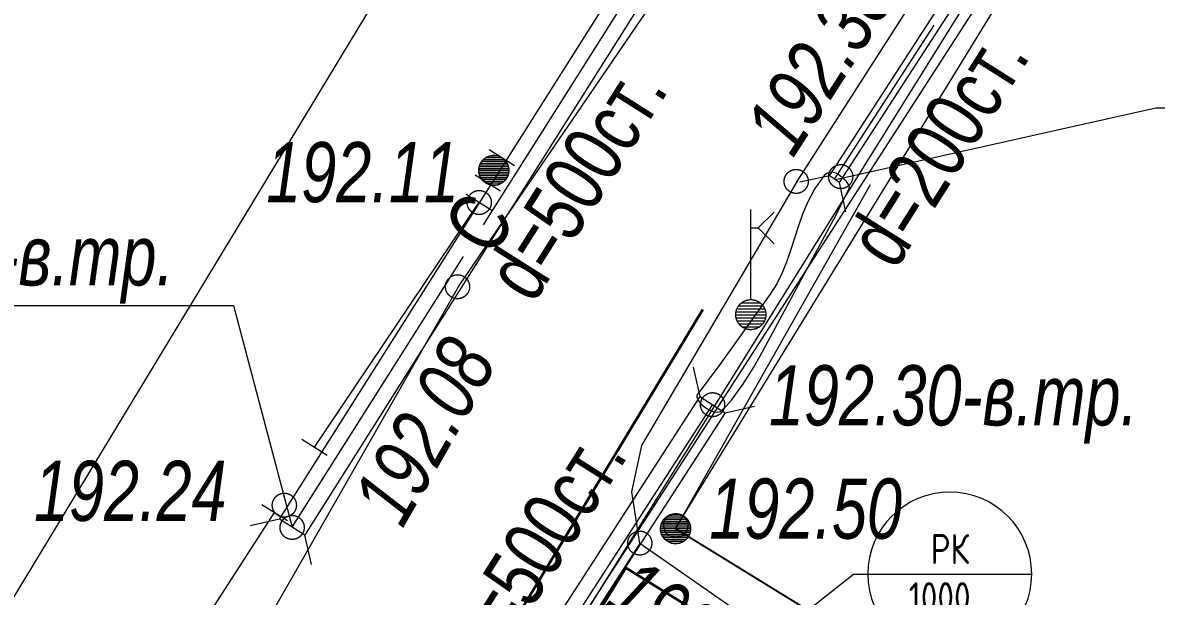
# Model space of a CAD drawing. Header units: millimetres. Extents: x -38151500 to -27467627, y -20617104 to -20349562.
# Drawn here: x -29072302 to -29053454, y -20466974 to -20457442 of the extents above; entities that cross this region are included whole.
import ezdxf
from ezdxf.xclip import XClip

# ---------------------------------------------------------------- set-up
doc = ezdxf.new("R2010")
doc.units = ezdxf.units.MM
doc.header["$MEASUREMENT"] = 0
doc.header["$XCLIPFRAME"] = 0
doc.layers.add('!!! ПОДОСНОВА', color=7, linetype='Continuous')
doc.layers.add('Дренаж выноски', color=7, linetype='Continuous')
doc.layers.add('Дренаж выноски_Ном._пера__21', color=7, linetype='Continuous', lineweight=15, true_color=0xfb5f00)
doc.layers.add('Новый_ГП_Дороги_проезды_Ном._пера__251', color=7, linetype='Continuous', lineweight=40, true_color=0x656565)
for name, color, linetype, lineweight in [('Новый_ГП_Граница участка_Ном._пера__1', 1, 'Continuous', 40), ('Чертеж_1_Новофедоровское_снт 28_07$0$tp_отметки_новые_Ном._пера__253', 252, 'Continuous', 18), ('Чертеж_1_Новофедоровское_снт 28_07$0$tp_трубы под дорогой_Ном._пера__253', 252, 'Continuous', 18), ('Чертеж_1_Новофедоровское_снт 28_07$0$U_ТЕКСТ_БЕЛЫЙ_Ном._пера__253', 252, 'Continuous', 18), ('Чертеж_1_Новый_ГП_Топография_Ном._пера__253', 252, 'Continuous', 18), ('Чертеж_1_Новый_Новофедоровское_снт 28_07$0$tp_Дороги_Ном._пера__253', 252, 'Continuous', 18), ('Чертеж_1_Новый_Новофедоровское_снт 28_07$0$tp_канавы_Ном._пера__253', 252, 'Continuous', 18), ('Чертеж_1_Новый_Новофедоровское_снт 28_07$0$tp_ЛЭП нн_Ном._пера__253', 252, 'Continuous', 18), ('Чертеж_1_Новый_Новофедоровское_снт 28_07$0$tp_Ограждения ДЕР_Ном._пера__253', 252, 'Continuous', 18), ('Чертеж_1_Новый_Новофедоровское_снт 28_07$0$tp_Ограждения мет_Ном._пера__253', 252, 'Continuous', 18), ('Чертеж_1_Новый_Новофедоровское_снт 28_07$0$tp_Ограждения рабица_Ном._пера__253', 252, 'Continuous', 18), ('Чертеж_1_Новый_Новофедоровское_снт 28_07$0$tp_Ограждения_Ном._пера__253', 252, 'Continuous', 18), ('Чертеж_1_Новый_Новофедоровское_снт 28_07$0$tp_Ограждения_Ном._пера__7', 7, 'Continuous', 18), ('Чертеж_1_Новый_Новофедоровское_снт 28_07$0$tp_отметки_новые_Ном._пера__253', 252, 'Continuous', 18), ('Чертеж_1_Новый_Новофедоровское_снт 28_07$0$tp_отметки_новые_Ном._пера__7', 7, 'Continuous', 18), ('Чертеж_1_Новый_Новофедоровское_снт 28_07$0$tp_сооружения_Ном._пера__7', 7, 'Continuous', 18), ('Чертеж_1_Новый_Новофедоровское_снт 28_07$0$tp_трубы под дорогой_Ном._пера__253', 252, 'Continuous', 18), ('Чертеж_1_Новый_Новофедоровское_снт 28_07$0$U_Водосток_Ном._пера__253', 252, 'Continuous', 18), ('Чертеж_1_Новый_Новофедоровское_снт 28_07$0$U_Газопровод_Ном._пера__253', 252, 'Continuous', 18)]:
    doc.layers.add(name, color=color, linetype=linetype, lineweight=lineweight)
doc.styles.add('РЎР“Р•РќР•Р\xa0РР\xa0_РЎРўРР›Р¬_1', font='arial.ttf', dxfattribs={"width": 0.75})
doc.styles.add('РЎР“Р•РќР•Р\xa0РР\xa0_РЎРўРР›Р¬_3', font='arial.ttf', dxfattribs={"width": 0.749999})
doc.styles.add('РЎР“Р•РќР•Р\xa0РР\xa0_РЎРўРР›Р¬_7', font='')
doc.styles.get('РЎР“Р•РќР•Р\xa0РР\xa0_РЎРўРР›Р¬_7').set_extended_font_data('GOST_type_A')

# ---------------------------------------------------------------- blocks, each defined once
blk = doc.blocks.new('Чертеж_6_1', base_point=(9028958, 0))
at = {"layer": 'Чертеж_1_Новый_ГП_Топография_Ном._пера__253', "color": 252, "lineweight": 18, "flags": 128}
for points in [[(-29093242, -20517064), (-29093202, -20517000), (-29082715, -20499900), (-29056545, -20516708), (-29044984, -20500671), (-29035068, -20487867), (-29036822, -20480650), (-29038827, -20473503), (-29044320, -20475465), (-29047175, -20474628), (-29061447, -20465849), (-29051497, -20449640), (-29059106, -20444942), (-29100137, -20512686)], [(-29062272, -20466500), (-29042872, -20478480), (-29040402, -20474480), (-29035962, -20486530), (-29045692, -20500140), (-29044832, -20500700), (-29056192, -20516190), (-29056522, -20516730), (-29056792, -20516560), (-29081272, -20500980), (-29070592, -20483870), (-29072302, -20482750)]]:
    blk.add_lwpolyline(points, close=True, dxfattribs=at)
at = {"layer": 'Чертеж_1_Новый_Новофедоровское_снт 28_07$0$tp_Дороги_Ном._пера__253', "color": 252, "lineweight": 18, "flags": 128}
for points in [[(-29062041, -20466094), (-29062175, -20465239), (-29062009, -20464466), (-29059399, -20460039), (-29047094, -20440842), (-29044032, -20437186), (-29042298, -20435998), (-29040182, -20435528), (-29039170, -20435446), (-29037180, -20435694), (-29035069, -20436711), (-29034269, -20437573)], [(-29059509, -20451967), (-29058676, -20452488), (-29065032, -20461790), (-29070714, -20471714), (-29071910, -20471463)]]:
    blk.add_lwpolyline(points, dxfattribs=at)
blk.add_lwpolyline([(-29063872, -20468926), (-29058940, -20472361), (-29057117, -20469524), (-29062041, -20466094)], close=True, dxfattribs=at)
at = {"layer": 'Чертеж_1_Новый_Новофедоровское_снт 28_07$0$tp_канавы_Ном._пера__253', "color": 252, "lineweight": 18, "flags": 128}
blk.add_lwpolyline([(-29060720, -20463139), (-29061079, -20463609), (-29061092, -20463634), (-29061094, -20463661), (-29061074, -20463719), (-29061027, -20463777), (-29060962, -20463831), (-29060888, -20463876), (-29060814, -20463906), (-29060749, -20463917), (-29060701, -20463904), (-29060609, -20463820), (-29060515, -20463715), (-29060328, -20463457), (-29060148, -20463167), (-29059986, -20462879), (-29058777, -20460634), (-29058565, -20460211), (-29058558, -20460178), (-29058563, -20460146), (-29058603, -20460084), (-29058732, -20459969), (-29058793, -20459935), (-29058863, -20459927), (-29058928, -20459942), (-29058979, -20459980), (-29059132, -20460198), (-29059255, -20460432), (-29059335, -20460623), (-29059404, -20460818), (-29059531, -20461213), (-29059598, -20461407), (-29059674, -20461597), (-29059764, -20461779), (-29059873, -20461951)], close=True, dxfattribs=at)
at = {"layer": 'Чертеж_1_Новый_Новофедоровское_снт 28_07$0$tp_ЛЭП нн_Ном._пера__253', "color": 252, "lineweight": 18, "flags": 128}
blk.add_lwpolyline([(-29095242, -20518699), (-29094131, -20517036), (-29073517, -20484194), (-29048480, -20444066), (-29047271, -20442473)], dxfattribs=at)
at = {"layer": 'Чертеж_1_Новый_Новофедоровское_снт 28_07$0$tp_Ограждения ДЕР_Ном._пера__253', "color": 252, "lineweight": 18, "flags": 128}
for points in [[(-29067449, -20464494), (-29064715, -20460426)], [(-29071910, -20471463), (-29068113, -20465581)]]:
    blk.add_lwpolyline(points, dxfattribs=at)
at = {"layer": 'Чертеж_1_Новый_Новофедоровское_снт 28_07$0$tp_Ограждения мет_Ном._пера__253', "color": 252, "lineweight": 18, "flags": 128}
blk.add_lwpolyline([(-29058209, -20460137), (-29061447, -20465851)], dxfattribs=at)
at = {"layer": 'Чертеж_1_Новый_Новофедоровское_снт 28_07$0$tp_Ограждения рабица_Ном._пера__253', "color": 252, "lineweight": 18, "flags": 128}
blk.add_lwpolyline([(-29061447, -20465851), (-29047175, -20474628), (-29044320, -20475465)], dxfattribs=at)
at = {"layer": 'Чертеж_1_Новый_Новофедоровское_снт 28_07$0$tp_Ограждения_Ном._пера__253', "color": 252, "lineweight": 18, "flags": 128}
for points in [[(-29064549, -20459551), (-29064126, -20459817)], [(-29064779, -20459971), (-29064356, -20460237)], [(-29064927, -20460293), (-29064504, -20460559)], [(-29067661, -20464361), (-29067238, -20464627)], [(-29068325, -20465448), (-29067901, -20465714)]]:
    blk.add_lwpolyline(points, dxfattribs=at)
at = {"layer": 'Чертеж_1_Новый_Новофедоровское_снт 28_07$0$tp_Ограждения_Ном._пера__7', "color": 7, "lineweight": 18}
for p, q in [((-29064686, -20459774), (-29064251, -20459774)), ((-29064667, -20459744), (-29064272, -20459744)), ((-29064640, -20459714), (-29064299, -20459714)), ((-29064601, -20459684), (-29064338, -20459684)), ((-29064530, -20459654), (-29064410, -20459654)), ((-29064718, -20459894), (-29064219, -20459894)), ((-29064717, -20459924), (-29064222, -20459924)), ((-29064716, -20459864), (-29064222, -20459864)), ((-29064712, -20459954), (-29064226, -20459954)), ((-29064711, -20459834), (-29064228, -20459834)), ((-29064700, -20459804), (-29064237, -20459804)), ((-29064702, -20459984), (-29064235, -20459984)), ((-29064688, -20460014), (-29064250, -20460014)), ((-29064670, -20460044), (-29064269, -20460044)), ((-29064644, -20460074), (-29064295, -20460074)), ((-29064607, -20460104), (-29064332, -20460104)), ((-29064543, -20460134), (-29064393, -20460134)), ((-29061508, -20465609), (-29061388, -20465609)), ((-29061689, -20465789), (-29061206, -20465789)), ((-29061678, -20465759), (-29061215, -20465759)), ((-29061664, -20465729), (-29061229, -20465729)), ((-29061645, -20465699), (-29061250, -20465699)), ((-29061618, -20465669), (-29061277, -20465669)), ((-29061579, -20465639), (-29061316, -20465639)), ((-29061696, -20465849), (-29061197, -20465849)), ((-29061695, -20465879), (-29061200, -20465879)), ((-29061694, -20465819), (-29061200, -20465819)), ((-29061690, -20465909), (-29061204, -20465909)), ((-29061680, -20465939), (-29061213, -20465939)), ((-29061666, -20465969), (-29061228, -20465969)), ((-29061648, -20465999), (-29061247, -20465999)), ((-29061622, -20466029), (-29061273, -20466029)), ((-29061585, -20466059), (-29061310, -20466059)), ((-29061521, -20466089), (-29061371, -20466089))]:
    blk.add_line(p, q, dxfattribs=at)
for centre in [(-29064469, -20459896), (-29061447, -20465851)]:
    blk.add_circle(centre, 250, dxfattribs=at)
at = {"layer": 'Чертеж_1_Новый_Новофедоровское_снт 28_07$0$tp_отметки_новые_Ном._пера__253', "color": 252, "lineweight": 18, "flags": 128}
for points in [[(-29046302, -20458862), (-29053462, -20458862), (-29058790, -20460053)], [(-29076038, -20462142), (-29068796, -20462142), (-29067820, -20465827)]]:
    blk.add_lwpolyline(points, dxfattribs=at)
at = {"layer": 'Чертеж_1_Новый_Новофедоровское_снт 28_07$0$tp_отметки_новые_Ном._пера__7', "color": 7, "lineweight": 18}
for centre in [(-29059442, -20460080), (-29058702, -20460000), (-29064712, -20460430), (-29065072, -20461830), (-29060832, -20463790), (-29067952, -20465460), (-29061442, -20465800), (-29067822, -20465830), (-29062042, -20466090)]:
    blk.add_circle(centre, 200, dxfattribs=at)
at = {"layer": 'Чертеж_1_Новый_Новофедоровское_снт 28_07$0$tp_сооружения_Ном._пера__7', "color": 7, "lineweight": 18}
for p, q in [((-29060196, -20462044), (-29060196, -20460544)), ((-29060073, -20460853), (-29059808, -20461118)), ((-29060425, -20462196), (-29059966, -20462196)), ((-29060396, -20462146), (-29059995, -20462146)), ((-29060347, -20462096), (-29060044, -20462096)), ((-29060445, -20462296), (-29059946, -20462296)), ((-29060441, -20462246), (-29059951, -20462246)), ((-29060440, -20462346), (-29059951, -20462346)), ((-29060424, -20462396), (-29059968, -20462396)), ((-29060394, -20462446), (-29059997, -20462446)), ((-29060343, -20462496), (-29060048, -20462496))]:
    blk.add_line(p, q, dxfattribs=at)
at = {"layer": 'Чертеж_1_Новый_Новофедоровское_снт 28_07$0$tp_сооружения_Ном._пера__7', "color": 7, "lineweight": 18, "flags": 128}
blk.add_lwpolyline([(-29060196, -20460853), (-29060073, -20460853), (-29059808, -20460589)], dxfattribs=at)
at = {"layer": 'Чертеж_1_Новый_Новофедоровское_снт 28_07$0$tp_сооружения_Ном._пера__7', "color": 7, "lineweight": 18}
blk.add_circle((-29060196, -20462294), 250, dxfattribs=at)
at = {"layer": 'Чертеж_1_Новый_Новофедоровское_снт 28_07$0$tp_трубы под дорогой_Ном._пера__253', "color": 252, "lineweight": 18, "flags": 128}
for points in [[(-29058890, -20459988), (-29056404, -20456148)], [(-29068031, -20465693), (-29062079, -20456282)], [(-29058723, -20460097), (-29056236, -20456256)], [(-29067609, -20465961), (-29061657, -20456550)], [(-29058618, -20460586), (-29058723, -20460097), (-29058890, -20459988), (-29059379, -20460093)], [(-29061154, -20463168), (-29061044, -20463656), (-29060622, -20463924), (-29060134, -20463814)], [(-29061044, -20463656), (-29066248, -20471700)], [(-29060622, -20463924), (-29065826, -20471968)], [(-29067499, -20466447), (-29067609, -20465959), (-29068031, -20465692), (-29068519, -20465801)]]:
    blk.add_lwpolyline(points, dxfattribs=at)
at = {"layer": 'Чертеж_1_Новый_Новофедоровское_снт 28_07$0$U_Водосток_Ном._пера__253', "color": 252, "lineweight": 18, "flags": 128}
for points in [[(-29064642, -20460802), (-29061868, -20456416)], [(-29058807, -20460043), (-29057150, -20457484)], [(-29067820, -20465827), (-29064973, -20461325)], [(-29060832, -20463788), (-29063331, -20467651)]]:
    blk.add_lwpolyline(points, dxfattribs=at)
at = {"layer": 'Чертеж_1_Новый_Новофедоровское_снт 28_07$0$U_Газопровод_Ном._пера__253', "color": 252, "lineweight": 18, "flags": 128}
blk.add_lwpolyline([(-29094560, -20516227), (-29072112, -20481445), (-29051561, -20449601), (-29043444, -20437023), (-29043725, -20437169), (-29041395, -20435962), (-29036164, -20437583)], dxfattribs=at)
at = {"layer": 'Чертеж_1_Новофедоровское_снт 28_07$0$tp_отметки_новые_Ном._пера__253', "color": 252, "lineweight": 18, "char_height": 1000, "attachment_point": 7, "style": 'РЎР“Р•РќР•Р\xa0РР\xa0_РЎРўРР›Р¬_1'}
for s, insert, rotation in [('\\A1;{\\pql;\\fArial|b0|i1|c204|p0;\\W0.750000;192.38}', (-29059484, -20459714), 57.3407), ('\\A1;{\\pql;\\fArial|b0|i1|c204|p0;\\W0.750000;192.08}', (-29065976, -20465868), 60.2066), ('\\A1;{\\pql;\\fArial|b0|i1|c204|p0;\\W0.750000;192.48}', (-29062651, -20467118), 325.1394)]:
    blk.add_mtext(s, dxfattribs=dict(at, insert=insert, rotation=rotation))
for s, insert in [('\\A1;{\\pql;\\fArial|b0|i1|c204|p0;\\W0.750000;192.11}', (-29068253, -20460440)), ('\\A1;{\\pql;\\fArial|b0|i1|c204|p0;\\W0.750000;192.16-в.тр.}', (-29075924, -20462110)), ('\\A1;{\\pql;\\fArial|b0|i1|c204|p0;\\W0.750000;192.30-в.тр.}', (-29059896, -20464436)), ('\\A1;{\\pql;\\fArial|b0|i1|c204|p0;\\W0.750000;192.24}', (-29072115, -20465736)), ('\\A1;{\\pql;\\fArial|b0|i1|c204|p0;\\W0.750000;192.50}', (-29060887, -20466031))]:
    blk.add_mtext(s, dxfattribs=dict(at, insert=insert))
at = {"layer": 'Чертеж_1_Новофедоровское_снт 28_07$0$tp_трубы под дорогой_Ном._пера__253', "color": 252, "lineweight": 18, "char_height": 1000, "attachment_point": 7, "rotation": 57.6886, "style": 'РЎР“Р•РќР•Р\xa0РР\xa0_РЎРўРР›Р¬_3'}
for s, insert in [('\\A1;{\\pql;\\fArial|b0|i0|c204|p0;\\W0.749999;d=200ст.}', (-29057786, -20461584)), ('\\A1;{\\pql;\\fArial|b0|i0|c204|p0;\\W0.749999;d=500ст.}', (-29063801, -20462142)), ('\\A1;{\\pql;\\fArial|b0|i0|c204|p0;\\W0.749999;d=500ст.}', (-29064478, -20468221))]:
    blk.add_mtext(s, dxfattribs=dict(at, insert=insert))
at = {"layer": 'Чертеж_1_Новофедоровское_снт 28_07$0$U_ТЕКСТ_БЕЛЫЙ_Ном._пера__253', "color": 252, "lineweight": 18, "insert": (-29064486, -20461371), "char_height": 1000, "attachment_point": 7, "rotation": 57.6886, "style": 'РЎР“Р•РќР•Р\xa0РР\xa0_РЎРўРР›Р¬_3'}
blk.add_mtext('\\A1;{\\pql;\\fArial|b0|i0|c204|p0;\\W0.749999;С}', dxfattribs=at)
blk = doc.blocks.new('Выноска_15_5', base_point=(-29061872, -20469278))
at = {"layer": 'Дренаж выноски_Ном._пера__21', "color": 20, "lineweight": 15, "true_color": 0xfb5f00}
for p, q in [((-29061832, -20469247), (-29058490, -20466604)), ((-29058490, -20466604), (-29058250, -20466604)), ((-29058250, -20466604), (-29055526, -20466604))]:
    blk.add_line(p, q, dxfattribs=at)
at = {"layer": 'Дренаж выноски_Ном._пера__21', "color": 20, "lineweight": 15, "true_color": 0xfb5f00, "flags": 128}
blk.add_lwpolyline([(-29055526, -20466604, 1), (-29058250, -20466604, 1)], format="xyb", close=True, dxfattribs=at)
at = {"layer": 'Дренаж выноски_Ном._пера__21', "color": 20, "lineweight": 15, "true_color": 0xfb5f00}
blk.add_circle((-29061872, -20469278), 50, dxfattribs=at)
at = {"layer": 'Дренаж выноски_Ном._пера__21', "color": 20, "lineweight": 15, "true_color": 0xfb5f00, "insert": (-29056888, -20465938), "char_height": 500, "width": 2200, "attachment_point": 2, "line_spacing_factor": 0.961326, "style": 'РЎР“Р•РќР•Р\xa0РР\xa0_РЎРўРР›Р¬_7'}
blk.add_mtext('\\A1;{\\pqc;\\pt0,21000;\\fGOST_type_A|b0|i0|c0|p0;\\W1.000000;РК 1000\\fGOST_type_A|b0|i0|c0|p0;\\W1.000000;\\A1{\\H.66x;\\S^  ;}\\fGOST_type_A|b0|i0|c0|p0;\\W1.000000;\\fGOST_type_A|b0|i0|c0|p0;\\W1.000000;\\A1{\\H.66x;\\S^  ;}\\fGOST_type_A|b0|i0|c0|p0;\\W1.000000; \\fGOST_type_A|b0|i0|c0|p0;\\W1.000000;\\fGOST_type_A|b0|i0|c0|p0;\\W1.000000;\\fGOST_type_A|b0|i0|c0|p0;\\W1.000000;\\fGOST_type_A|b0|i0|c0|p0;\\W1.000000;\\fGOST_type_A|b0|i0|c0|p0;\\W1.000000;189,53 \\fGOST_type_A|b0|i0|c0|p0;\\W1.000000;\\A1{\\H.66x;\\S^  ;}\\fGOST_type_A|b0|i0|c0|p0;\\W1.000000;\\fGOST_type_A|b0|i0|c0|p0;\\W1.000000;\\A1{\\H.66x;\\S^  ;}\\fGOST_type_A|b0|i0|c0|p0;\\W1.000000;\\fGOST_type_A|b0|i0|c0|p0;\\W1.000000;\\fGOST_type_A|b0|i0|c0|p0;\\W1.000000;\\fGOST_type_A|b0|i0|c0|p0;\\W1.000000;\\fGOST_type_A|b0|i0|c0|p0;\\W1.000000;\\fGOST_type_A|b0|i0|c0|p0;\\W1.000000;\\fGOST_type_A|b0|i0|c0|p0;\\W1.000000;\\fGOST_type_A|b0|i0|c0|p0;\\W1.000000;\\fGOST_type_A|b0|i0|c0|p0;\\W1.000000;\\fGOST_type_A|b0|i0|c0|p0;\\W1.000000;\\fGOST_type_A|b0|i0|c0|p0;\\W1.000000;\\fGOST_type_A|b0|i0|c0|p0;\\W1.000000;\\fGOST_type_A|b0|i0|c0|p0;\\W1.000000;\\fGOST_type_A|b0|i0|c0|p0;\\W1.000000;\\fGOST_type_A|b0|i0|c0|p0;\\W1.000000;\\fGOST_type_A|b0|i0|c0|p0;\\W1.000000;\\fGOST_type_A|b0|i0|c0|p0;\\W1.000000;\\fGOST_type_A|b0|i0|c0|p0;\\W1.000000;\\fGOST_type_A|b0|i0|c0|p0;\\W1.000000;\\fGOST_type_A|b0|i0|c0|p0;\\W1.000000;\\fGOST_type_A|b0|i0|c0|p0;\\W1.000000;\\fGOST_type_A|b0|i0|c0|p0;\\W1.000000;\\fGOST_type_A|b0|i0|c0|p0;\\W1.000000;\\fGOST_type_A|b0|i0|c0|p0;\\W1.000000;\\fGOST_type_A|b0|i0|c0|p0;\\W1.000000;\\fGOST_type_A|b0|i0|c0|p0;\\W1.000000;\\fGOST_type_A|b0|i0|c0|p0;\\W1.000000;\\fGOST_type_A|b0|i0|c0|p0;\\W1.000000;\\fGOST_type_A|b0|i0|c0|p0;\\W1.000000;\\fGOST_type_A|b0|i0|c0|p0;\\W1.000000;\\fGOST_type_A|b0|i0|c0|p0;\\W1.000000;\\fGOST_type_A|b0|i0|c0|p0;\\W1.000000;\\fGOST_type_A|b0|i0|c0|p0;\\W1.000000;\\fGOST_type_A|b0|i0|c0|p0;\\W1.000000;\\fGOST_type_A|b0|i0|c0|p0;\\W1.000000;}', dxfattribs=at)

msp = doc.modelspace()

# ---------------------------------------------------------------- linework, layer by layer
at = {"layer": 'Новый_ГП_Граница участка_Ном._пера__1', "color": 1, "lineweight": 40}
msp.add_lwpolyline([(-29062272.08, -20466500), (-29042872.08, -20478480), (-29040402.08, -20474480), (-29035962.08, -20486530), (-29045692.08, -20500140), (-29044832.08, -20500700), (-29056192.08, -20516190), (-29056522.08, -20516730), (-29056792.08, -20516560), (-29081272.08, -20500980), (-29070592.08, -20483870), (-29072302.08, -20482750)], close=True, dxfattribs=at)
at = {"layer": 'Новый_ГП_Дороги_проезды_Ном._пера__251', "color": 251, "lineweight": 40, "true_color": 0x656565}
msp.add_lwpolyline([(-29060993.53, -20462208.36), (-29065180.2, -20469125.47, 0.37219081), (-29064955.6, -20470413.66), (-29064762.4, -20470534.66)], format="xyb", dxfattribs=at)

# ---------------------------------------------------------------- block references
at = {"layer": '!!! ПОДОСНОВА', "color": 252, "lineweight": 40}
ref = msp.add_blockref('Чертеж_6_1', (9028957.92, 0), dxfattribs=at)
XClip(ref).set_block_clipping_path([(-29127816.0149990618, -20418838.4532491304), (-29127816.0149990618, -20510095.8116091713), (-29105235.4453496896, -20510095.8116091713), (-29099842.3076653518, -20521215.6831232607), (-29014476.4440356195, -20521215.6831232607), (-29014476.4440356195, -20418721.7424019799)])
at = {"layer": 'Дренаж выноски', "color": 20, "lineweight": 15, "true_color": 0xfb5f00}
msp.add_blockref('Выноска_15_5', (-29061871.69, -20469278.28), dxfattribs=at)

doc.saveas('drawing.dxf')
